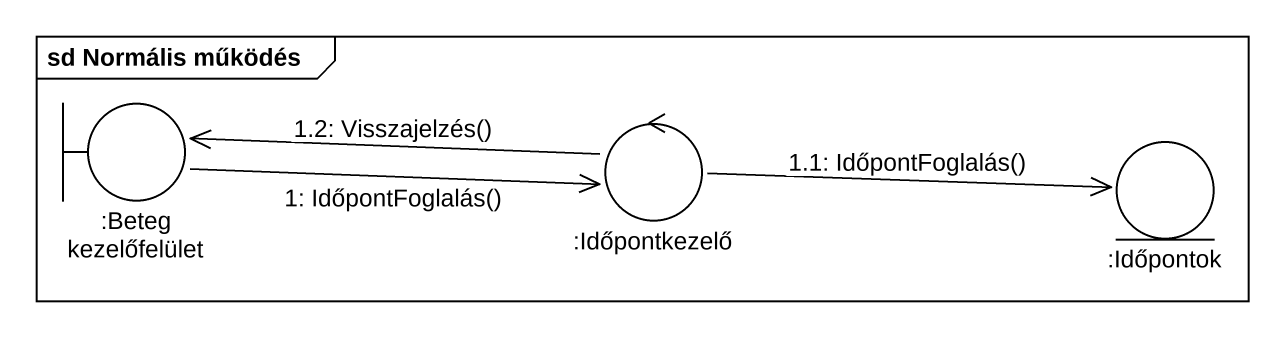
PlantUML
@startuml
mainframe sd Normális működés
boundary ":Beteg kezelőfelület" as Beteg_kezelőfelület
control ":Időpontkezelő" as Időpontkezelő
entity ":Időpontok" as Időpontok
Beteg_kezelőfelület -right-> Időpontkezelő : 1: IdőpontFoglalás()
Időpontkezelő -right-> Időpontok : 1.1: IdőpontFoglalás()
Időpontkezelő -left-> Beteg_kezelőfelület : 1.2: Visszajelzés()
@enduml
